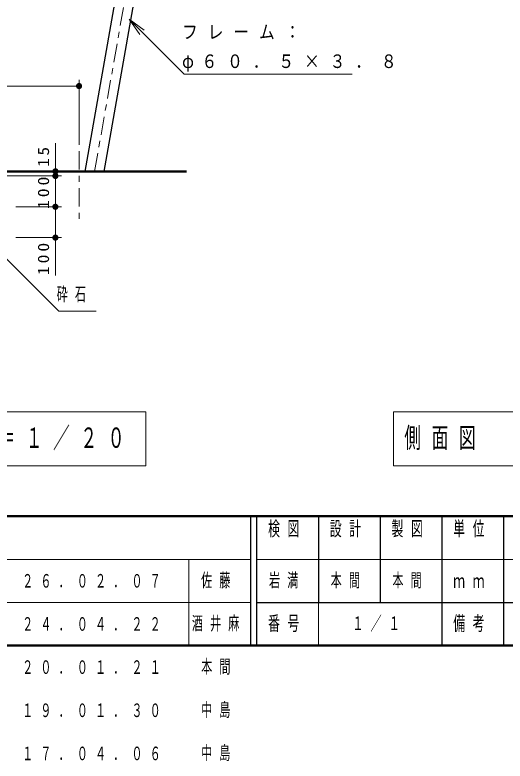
# Model space of a CAD drawing. Units: millimetres on the paper, scale 1:20. Extents: x -385 to 136, y -19 to 267.
# Drawn here: x -281.7 to -202.2, y -18.7 to 102.3 of the extents above; entities that cross this region are included whole.
import ezdxf

# ---------------------------------------------------------------- set-up
doc = ezdxf.new("R2010")
doc.units = ezdxf.units.MM
doc.linetypes.add('USER2', pattern=[6, 3, -1, 1, -1])
doc.layers.add('LY_1', color=7, linetype='Continuous', lineweight=25)
doc.layers.add('LY_2', color=7, linetype='Continuous', lineweight=13)
doc.styles.add('ＭＳ ゴシック', font='')
doc.styles.get('ＭＳ ゴシック').set_extended_font_data('MS Gothic')

# ---------------------------------------------------------------- blocks, each defined once
blk = doc.blocks.new('filled_dot')
at = {"color": 0, "linetype": 'Continuous', "lineweight": -2, "const_width": 1.25}
blk.add_lwpolyline([(-0.625, 0, 1), (0.625, 0, 1)], format="xyb", close=True, dxfattribs=at)

msp = doc.modelspace()

# ---------------------------------------------------------------- linework, layer by layer
at = {"layer": 'LY_1', "color": 70}
for p, q in [((-270.301, 76.937), (-260.862, 130.471)), ((-267.23, 76.937), (-257.883, 129.945))]:
    msp.add_line(p, q, dxfattribs=at)
at = {"layer": 'LY_1', "linetype": 'USER2', "lineweight": 13}
for p, q in [((-268.765, 76.937), (-259.372, 130.208)), ((-271.284, 80.225), (-271.284, 68.504))]:
    msp.add_line(p, q, dxfattribs=at)
at = {"layer": 'LY_1', "lineweight": 13}
for p, q in [((-261.417, 99.15), (-263.185, 101.625)), ((-263.185, 101.625), (-260.71, 99.857)), ((-263.185, 101.625), (-261.064, 99.504)), ((-323.784, 90.777), (-271.284, 90.777)), ((-271.284, 81.225), (-271.284, 91.777)), ((-275.112, 81.49), (-275.112, 76.187)), ((-284.034, 76.187), (-274.112, 76.187)), ((-275.112, 76.187), (-275.112, 71.187)), ((-281.534, 71.187), (-274.112, 71.187)), ((-275.112, 71.187), (-275.112, 60.038)), ((-281.534, 66.187), (-274.112, 66.187)), ((-260.44, 37.943), (-308.24, 37.943)), ((-260.44, 29.143), (-260.44, 37.943)), ((-220.336, 37.943), (-220.336, 29.143)), ((-172.536, 37.943), (-220.336, 37.943)), ((-308.24, 29.143), (-260.44, 29.143)), ((-220.336, 29.143), (-172.536, 29.143))]:
    msp.add_line(p, q, dxfattribs=at)
at = {"layer": 'LY_1', "lineweight": 50}
msp.add_line((-324.766, 76.937), (-253.848, 76.937), dxfattribs=at)
at = {"layer": 'LY_1', "lineweight": 13}
for points in [[(-263.185, 101.625), (-254.258, 92.698), (-227.016, 92.698)], [(-286.481, 66.177), (-274.565, 54.261), (-268.482, 54.261)]]:
    msp.add_lwpolyline(points, dxfattribs=at)
at = {"layer": 'LY_2', "lineweight": 50}
for p, q in [((-385, 21), (0, 21)), ((-385, 0), (0, 0))]:
    msp.add_line(p, q, dxfattribs=at)
at = {"layer": 'LY_2', "color": 211, "lineweight": 25}
for p, q in [((-243.5, 21), (-243.5, 0)), ((-242.5, 21), (-242.5, 0)), ((-232.5, 21), (-232.5, 7)), ((-222.5, 21), (-222.5, 7)), ((-212.5, 21), (-212.5, 0)), ((-202.5, 21), (-202.5, 7)), ((-242.5, 7), (0, 7))]:
    msp.add_line(p, q, dxfattribs=at)
at = {"layer": 'LY_2'}
for p, q in [((-385, 14), (-243.5, 14)), ((-253.5, 14), (-253.5, 0)), ((-242.5, 14), (-187.5, 14)), ((-385, 7), (-243.5, 7)), ((-232.5, 7), (-232.5, 0))]:
    msp.add_line(p, q, dxfattribs=at)
at = {"layer": 'LY_2', "lineweight": 25}
msp.add_line((-202.5, 7), (-202.5, 0), dxfattribs=at)

# ---------------------------------------------------------------- block references
at = {"layer": 'LY_1', "lineweight": 13, "xscale": 0.4, "yscale": 0.4}
for p, rotation in [((-271.284, 90.777), 180), ((-275.112, 76.937), 270), ((-275.112, 76.187), 90), ((-275.112, 76.187), 270), ((-275.112, 71.187), 90), ((-275.112, 71.187), 270), ((-275.112, 66.187), 90)]:
    msp.add_blockref('filled_dot', p, dxfattribs=dict(at, rotation=rotation))

# ---------------------------------------------------------------- texts
at = {"layer": 'LY_1', "style": 'ＭＳ ゴシック'}
for s, insert, char_height, attachment_point in [('\\T1.63;\\W0.85;フレーム：', (-254.59, 99.498), 2.199, 4), ('\\T1.63;\\W0.85;φ６０．５×３．８', (-254.59, 94.498), 2.199, 4), ('\\T1.64;\\W0.6;砕石', (-274.899, 56.911), 2.199, 4), ('\\T1.64;\\W0.6;立面図\u3000Ｓ＝１／２０', (-284.34, 33.543), 3.299, 5), ('\\T1.64;\\W0.6;側面図\u3000Ｓ＝１／２０', (-196.436, 33.543), 3.299, 5), ('\\T1.64;\\W0.6;２６．０２．０７', (-280.5, 10.5), 2.199, 4), ('\\T1.64;\\W0.6;佐藤', (-251.5, 10.5), 2.199, 4), ('\\T1.64;\\W0.6;岩満', (-240.5, 10.5), 2.199, 4), ('\\T1.64;\\W0.6;本間', (-230.5, 10.5), 2.199, 4), ('\\T1.64;\\W0.6;本間', (-220.5, 10.5), 2.199, 4), ('\\T1.64;\\W0.6;酒井麻', (-253, 3.5), 2.199, 4), ('\\T1.64;\\W0.6;１／１', (-227, 3.5), 2.199, 4), ('\\T1.64;\\W0.6;２４．０４．２２', (-280.5, 3.5), 2.199, 4), ('\\T1.64;\\W0.6;２０．０１．２１', (-280.5, -3.5), 2.199, 4), ('\\T1.64;\\W0.6;本間', (-251.5, -3.5), 2.199, 4), ('\\T1.64;\\W0.6;１９．０１．３０', (-280.5, -10.5), 2.199, 4), ('\\T1.64;\\W0.6;中島', (-251.5, -10.5), 2.199, 4), ('\\T1.64;\\W0.6;１７．０４．０６', (-280.5, -17.5), 2.199, 4), ('\\T1.64;\\W0.6;中島', (-251.5, -17.5), 2.199, 4)]:
    msp.add_mtext(s, dxfattribs=dict(at, insert=insert, char_height=char_height, attachment_point=attachment_point))
at = {"layer": 'LY_1', "char_height": 1.833, "attachment_point": 8, "rotation": 90, "style": 'ＭＳ ゴシック'}
for s, insert in [('\\T1.34;\\W1.1;15', (-276.112, 79.511)), ('\\T1.33;\\W1.15;100', (-276.112, 73.687)), ('\\T1.33;\\W1.15;100', (-276.112, 62.955))]:
    msp.add_mtext(s, dxfattribs=dict(at, insert=insert))
at = {"layer": 'LY_2', "color": 4, "char_height": 2.346, "style": 'ＭＳ ゴシック'}
for s, insert, attachment_point in [('\\T1.64;\\W0.6;検図', (-237.5, 20.167), 2), ('\\T1.64;\\W0.6;設計', (-227.5, 20.167), 2), ('\\T1.64;\\W0.6;製図', (-217.5, 20.167), 2), ('\\T1.64;\\W0.6;単位', (-207.5, 20.167), 2), ('\\T1.64;\\W0.6;ｍｍ', (-207.5, 10.5), 5), ('\\T1.64;\\W0.6;番号', (-237.5, 3.5), 5), ('\\T1.64;\\W0.6;備考', (-207.5, 3.5), 5)]:
    msp.add_mtext(s, dxfattribs=dict(at, insert=insert, attachment_point=attachment_point))

doc.saveas('drawing.dxf')
